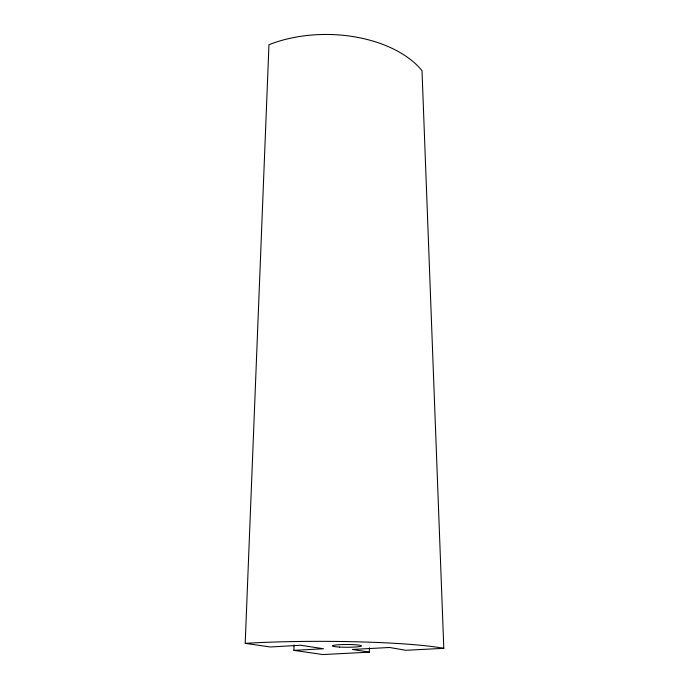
<?xml version="1.0" encoding="UTF-8"?>
<svg xmlns="http://www.w3.org/2000/svg" width="689" height="689" viewBox="0 0 689 689"><rect width="100%" height="100%" fill="white"/><g stroke="black" fill="none" stroke-linecap="round" stroke-linejoin="round"><path stroke-width="1.03" d="M369.382 647.858L369.416 652.164L322.908 654.55L293.902 650.373L294.014 644.99M293.902 650.373L323.529 648.754L300.654 645.257L270.398 646.98L245.198 643.354L268.96 44.716A104.986 63.13 1 0 1 422.004 70.64L443.802 648.34L405.881 650.287L389.604 647.479L352.432 649.46L369.416 652.164M245.198 643.354A133.967 11.747 0.1 0 1 443.802 648.34M339.531 647.074A14.521 1.378 0 0 0 361.432 645.903A14.521 1.378 0 0 0 339.789 644.689A14.521 1.378 0 0 0 339.531 647.074"/></g></svg>
